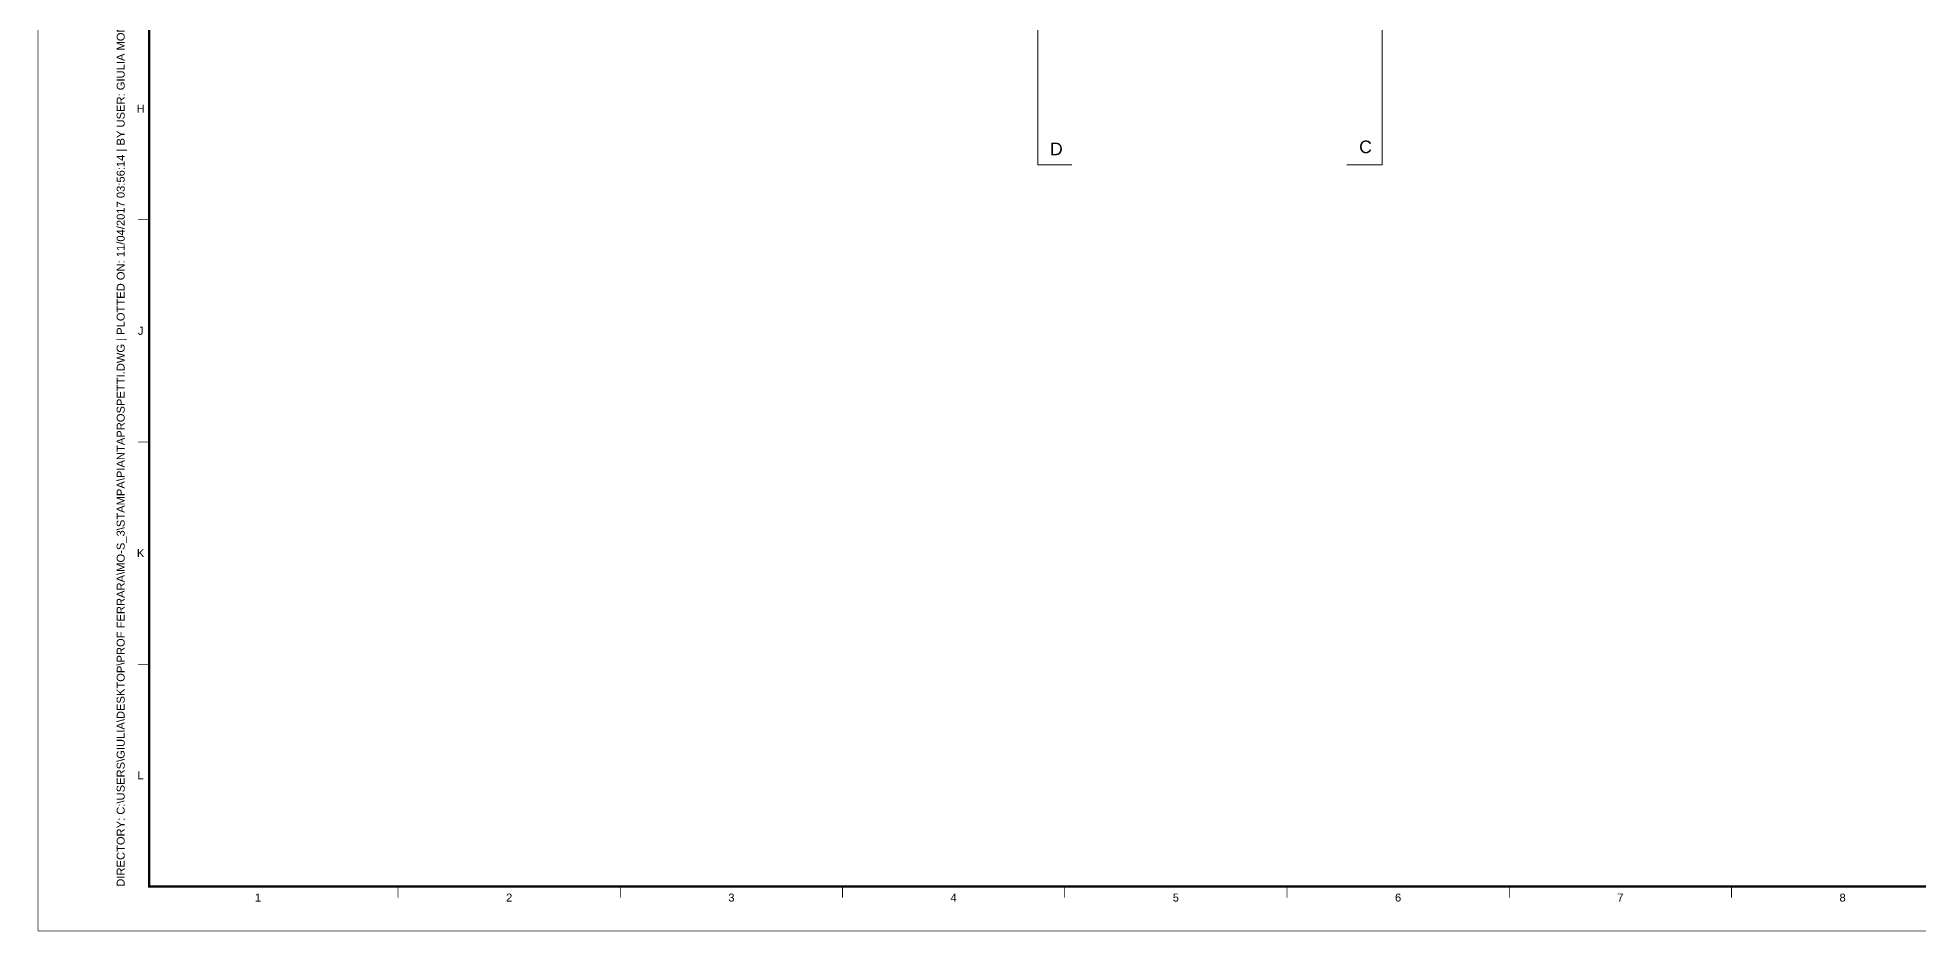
# Paper-space layout 'A000' of a CAD drawing. Header units: metres, sheet in millimetres. Extents: x -6 to 588, y -18 to 402.
# Drawn here: x -5.9 to 293, y -17.9 to 124.1 of the extents above; entities that cross this region are included whole.
import ezdxf
from ezdxf.enums import TextEntityAlignment as Align

# ---------------------------------------------------------------- set-up
doc = ezdxf.new("R2010")
doc.units = ezdxf.units.M
doc.header["$MEASUREMENT"] = 0
doc.layers.add('A-ANNO-TEXT', color=3, linetype='Continuous', lineweight=18)
doc.layers.add('G-ANNO-NPLT', color=210, linetype='Continuous', plot=False)
doc.layers.add('G-ANNO-TEXT', color=3, linetype='Continuous')
doc.layers.add('G-ANNO-TTLB', color=3, linetype='Continuous')
doc.styles.add('ARIAL', font='arial.ttf')
doc.styles.get("Standard").update_dxf_attribs({"font": 'arial.ttf'})

# ---------------------------------------------------------------- blocks, each defined once
blk = doc.blocks.new('A1_GRID_LAYOUT')
at = {"layer": 'G-ANNO-NPLT', "const_width": 0.18}
for points in [[(0, 0), (0, 594)], [(841, 0), (0, 0)]]:
    blk.add_lwpolyline(points, dxfattribs=at)
at = {"layer": 'G-ANNO-TTLB', "const_width": 0.5, "flags": 128}
blk.add_lwpolyline([(25, 584), (25, 10), (831, 10), (831, 584)], close=True, dxfattribs=at)
at = {"layer": 'G-ANNO-TTLB', "const_width": 0.18, "flags": 128}
for points in [[(25, 160), (22.5, 160)], [(25, 110), (22.5, 110)], [(25, 60), (22.5, 60)], [(81, 10), (81, 7.5)], [(131, 10), (131, 7.5)], [(181, 10), (181, 7.5)], [(231, 10), (231, 7.5)], [(281, 10), (281, 7.5)], [(331, 10), (331, 7.5)], [(381, 10), (381, 7.5)]]:
    blk.add_lwpolyline(points, dxfattribs=at)
at = {"layer": 'G-ANNO-TEXT', "style": 'ARIAL'}
for s, p in [('H', (23.09, 185)), ('J', (23.09, 135)), ('K', (23.09, 85)), ('L', (23.09, 35)), ('1', (49.49, 7.51)), ('2', (106, 7.51)), ('3', (156, 7.51)), ('4', (206, 7.51)), ('5', (256, 7.51)), ('6', (306, 7.51)), ('7', (356, 7.51)), ('8', (406, 7.51))]:
    blk.add_text(s, height=1.8, dxfattribs=at).set_placement(p, align=Align.MIDDLE_CENTER)
at = {"layer": 'G-ANNO-TEXT', "insert": (17.7, 9.95), "char_height": 1.8, "attachment_point": 1, "rotation": 90, "style": 'ARIAL'}
blk.add_mtext_dynamic_manual_height_columns('DIRECTORY: C:\\\\USERS\\\\GIULIA\\\\DESKTOP\\\\PROF FERRARA\\\\MO-S_3\\\\STAMPA\\\\PIANTAPROSPETTI.DWG | PLOTTED ON: 11/04/2017 03:56:14 | BY USER: GIULIA MONDATORE', width=412.209, gutter_width=9, heights=[0], dxfattribs=at)

psp = doc.layouts.new('A000')

# ---------------------------------------------------------------- linework, layer by layer
at = {"layer": 'A-ANNO-TEXT'}
for p, q in [((153.105, 143.941), (153.105, 107.922)), ((207.806, 143.94), (207.806, 107.921)), ((153.105, 108.922), (153.105, 109.522)), ((153.105, 107.922), (153.105, 108.922)), ((153.105, 107.922), (153.105, 103.923)), ((207.806, 107.921), (207.806, 103.921)), ((157.105, 103.923), (153.105, 103.923)), ((157.105, 103.923), (158.105, 103.923)), ((158.105, 103.923), (158.505, 103.923)), ((202.406, 103.921), (202.206, 103.921)), ((202.806, 103.921), (202.406, 103.921)), ((203.806, 103.921), (202.806, 103.921)), ((203.806, 103.921), (207.806, 103.921))]:
    psp.add_line(p, q, dxfattribs=at)

# ---------------------------------------------------------------- block references
at = {"xscale": 0.7063020214030911, "yscale": 0.7063020214030911, "zscale": 0.7063020214030911}
psp.add_blockref('A1_GRID_LAYOUT', (-5.794, -17.793), dxfattribs=at)

# ---------------------------------------------------------------- texts
at = {"layer": 'A-ANNO-TEXT', "char_height": 2}
for s, insert, attachment_point in [('C', (204.143, 107.785), 1), ('D', (157.042, 107.456), 3)]:
    psp.add_mtext_dynamic_manual_height_columns(s, width=0.51526, gutter_width=12.5, heights=[0], dxfattribs=dict(at, insert=insert, attachment_point=attachment_point))

doc.saveas('drawing.dxf')
